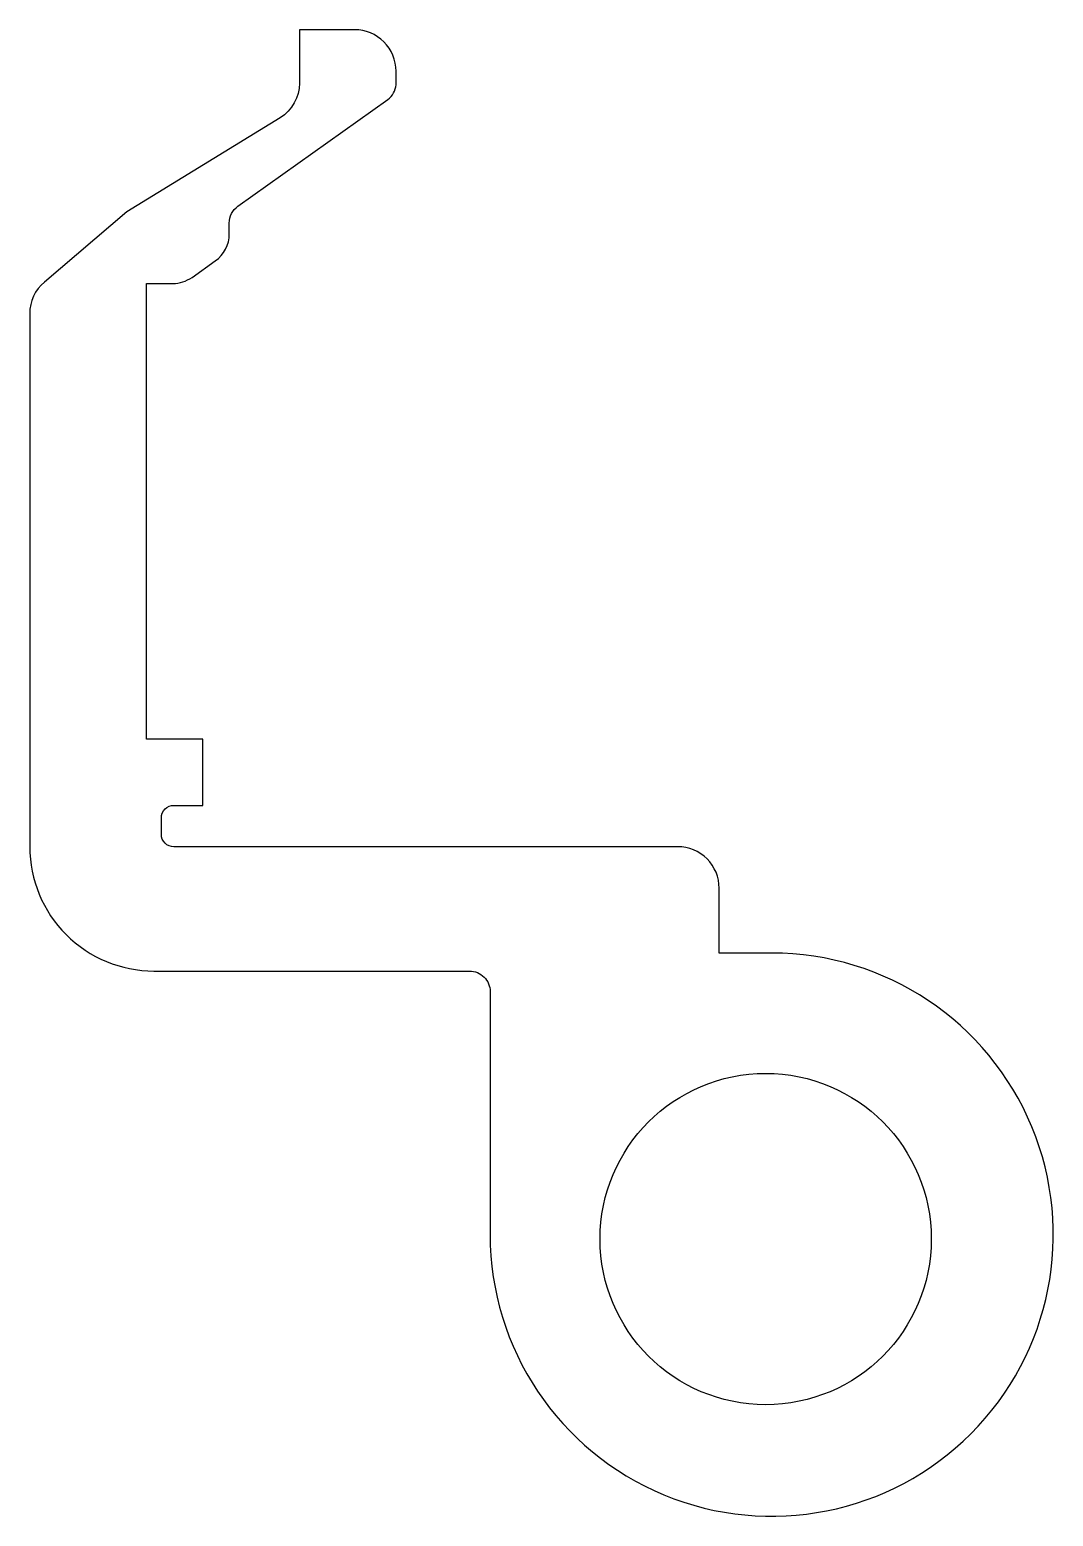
# Model space of a CAD drawing. Extents: x 168.3 to 193, y 205.7 to 241.6.
import ezdxf

# ---------------------------------------------------------------- set-up
doc = ezdxf.new("R2010")
doc.units = 0
doc.layers.get('0').update_dxf_attribs({"linetype": 'CONTINUOUS'})

msp = doc.modelspace()

# ---------------------------------------------------------------- linework, layer by layer
at = {"linetype": 'CONTINUOUS'}
msp.add_lwpolyline([(177.147, 240.312), (177.147, 240.639, 0.414214), (176.147, 241.639), (174.819, 241.639), (174.819, 240.35, -0.255186), (174.35, 239.514), (170.649, 237.24), (168.655, 235.547, 0.220223), (168.302, 234.785), (168.302, 221.911, 0.414214), (171.302, 218.911), (178.92, 218.911, -0.414214), (179.42, 218.411), (179.42, 217.955), (179.42, 212.545, 2.414214), (186.22, 219.345), (184.952, 219.345), (184.952, 220.911, 0.414214), (183.952, 221.911), (171.781, 221.911, -0.414214), (171.481, 222.211), (171.481, 222.611, -0.414214), (171.781, 222.911), (172.481, 222.911), (172.481, 224.511), (171.124, 224.511), (171.124, 235.513), (171.759, 235.513, 0.155219), (172.221, 235.66), (172.783, 236.058, 0.243349), (173.121, 236.711), (173.121, 236.97, -0.24262), (173.331, 237.377), (176.951, 239.955, 0.212984)], format="xyb", close=True, dxfattribs=at)
msp.add_circle((186.074, 212.439), 4)

doc.saveas('drawing.dxf')
